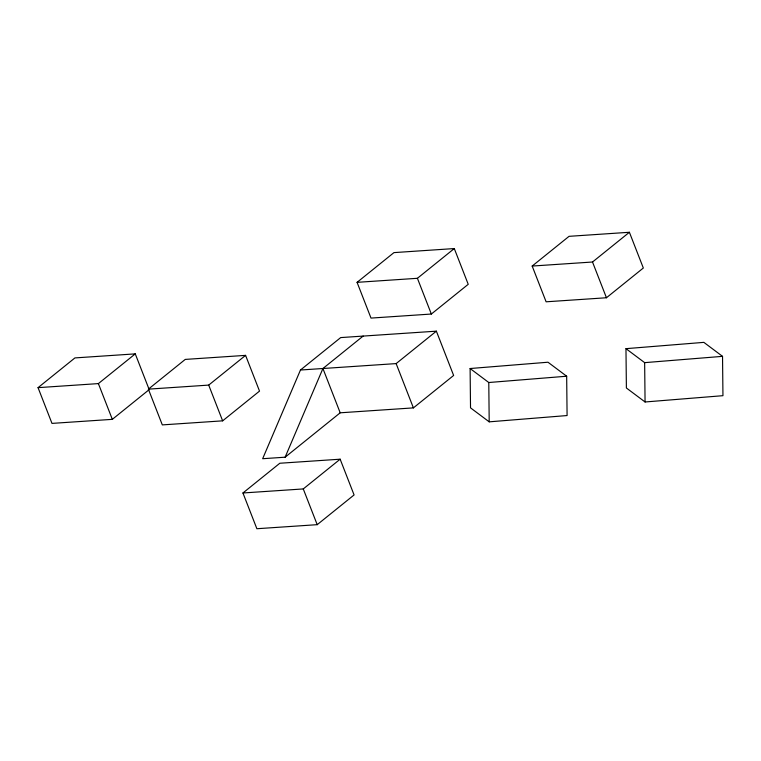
<?xml version="1.0" encoding="UTF-8"?>
<svg xmlns="http://www.w3.org/2000/svg" width="761" height="761" viewBox="0 0 761 761"><rect width="100%" height="100%" fill="white"/><g stroke="black" fill="none" stroke-linecap="round" stroke-linejoin="round"><path stroke-width="1.14" d="M300.462 370.017L262.659 458.712L285.118 457.199L340.196 412.804L413.404 407.886L453.632 375.458L436.367 331.168L340.69 337.589L300.462 370.017L396.139 363.596L436.367 331.168M285.118 457.199L322.921 368.514L363.149 336.077M38.05 387.653L74.93 357.917L135.268 353.875L149.194 389.613L112.324 419.349L51.986 423.392L38.05 387.653L98.388 383.601L135.268 353.875M148.376 389.147L185.256 359.411L245.584 355.368L259.52 391.106L222.64 420.843L162.312 424.895L148.376 389.147L208.704 385.095L245.584 355.368M357.071 282.341L393.951 252.614L454.288 248.562L468.224 284.31L431.344 314.036L371.007 318.088L357.071 282.341L417.409 278.298L454.288 248.562M242.94 492.985L279.82 463.249L340.148 459.197L354.084 494.945L317.204 524.671L256.876 528.724L242.94 492.985L303.268 488.933L340.148 459.197M532.177 266.055L569.057 236.329L629.395 232.276L643.33 268.015L606.45 297.751L546.113 301.803L532.177 266.055L592.515 262.012L629.395 232.276M625.97 348.662L703.858 342.364L722.531 356.348L722.95 395.682L645.071 401.979L626.389 387.986L625.97 348.662L644.643 362.645L722.531 356.348M470.108 368.524L547.987 362.226L566.669 376.219L567.088 415.544L489.199 421.841L470.526 407.858L470.108 368.524L488.781 382.517L566.669 376.219M592.515 262.012L606.45 297.751M417.409 278.298L431.344 314.036M396.139 363.596L413.404 407.886M322.921 368.514L340.196 412.804M303.268 488.933L317.204 524.671M208.704 385.095L222.64 420.843M98.388 383.601L112.324 419.349M644.643 362.645L645.071 401.979M488.781 382.517L489.199 421.841"/></g></svg>
